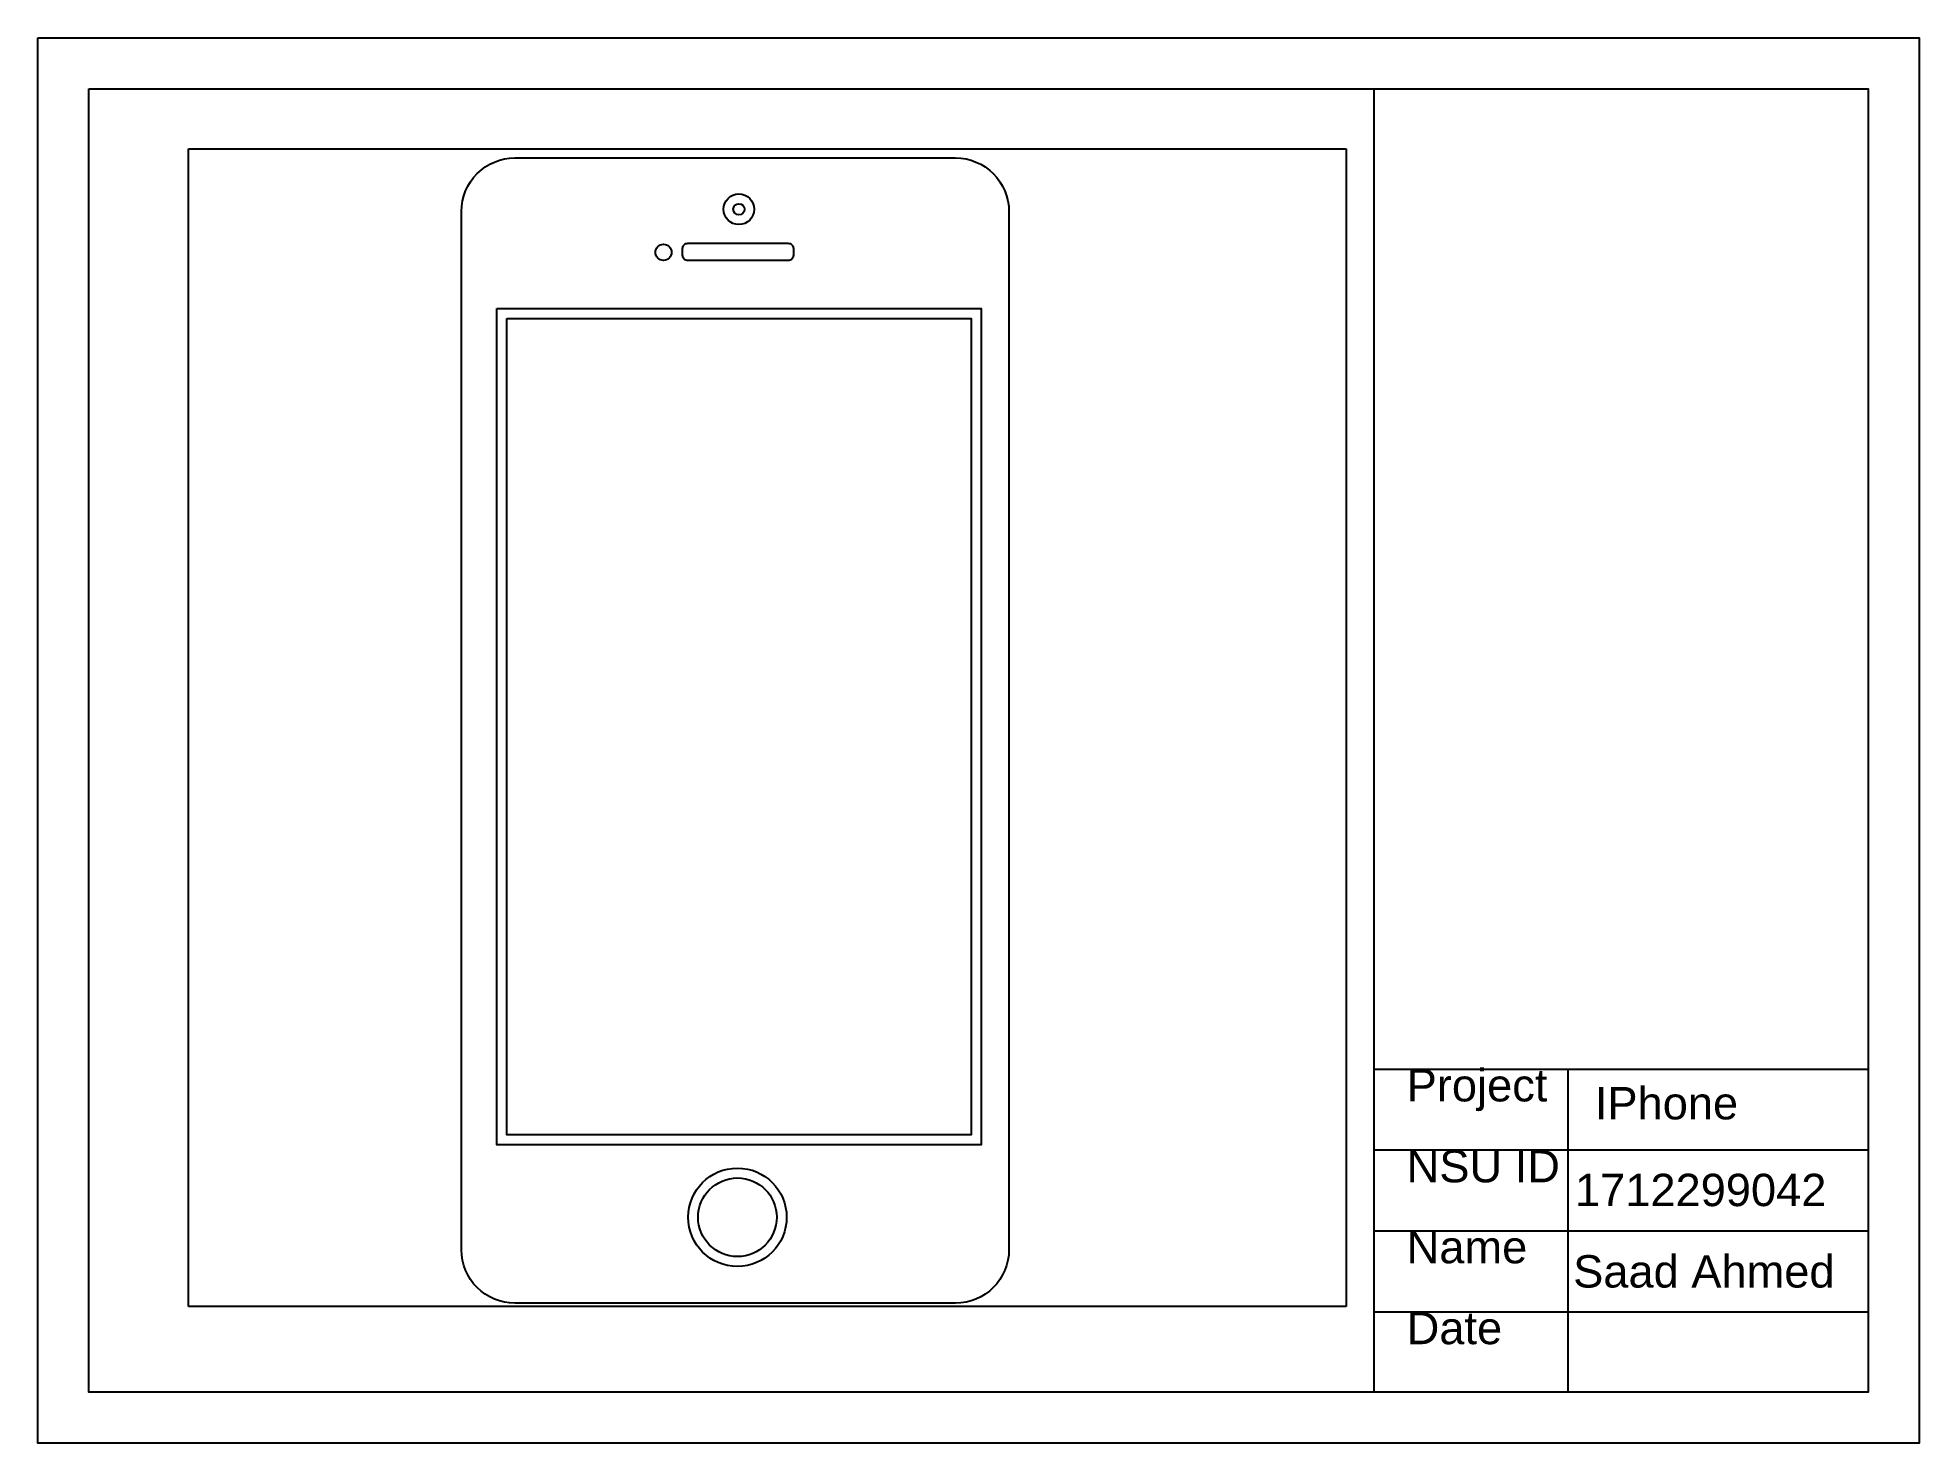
# Model space of a CAD drawing. Header units: inches. Extents: x 3.9 to 15.5, y 0 to 8.7.
import ezdxf

# ---------------------------------------------------------------- set-up
doc = ezdxf.new("R2010")
doc.units = ezdxf.units.IN
doc.header["$MEASUREMENT"] = 0
doc.styles.get("Standard").update_dxf_attribs({"font": 'arial.ttf'})
picture_1 = doc.add_image_def('image1.png', size_in_pixel=(1200, 1200))

# ---------------------------------------------------------------- blocks, each defined once
blk = doc.blocks.new('Printing template')
for p, q in [((2.446, -4.026), (2.446, 4.026)), ((2.446, -2.03), (5.498, -2.03)), ((3.642, -2.03), (3.642, -4.026)), ((2.446, -2.53), (5.498, -2.53)), ((2.446, -3.03), (5.498, -3.03)), ((2.446, -3.53), (5.498, -3.53))]:
    blk.add_line(p, q)
for points in [[(-5.814, 4.342), (5.814, 4.342), (5.814, -4.342), (-5.814, -4.342)], [(-5.498, 4.026), (5.498, 4.026), (5.498, -4.026), (-5.498, -4.026)]]:
    blk.add_lwpolyline(points, close=True)
at = {"char_height": 0.2, "attachment_point": 1}
for s, insert in [('\\pxi1;Project', (2.446, -2.03)), ('\\pxi1;NSU ID', (2.446, -2.53)), ('\\pxi1;Name', (2.446, -3.03)), ('\\pxi1;Date ', (2.446, -3.53))]:
    blk.add_mtext_dynamic_manual_height_columns(s, width=1.19589, gutter_width=1, heights=[0], dxfattribs=dict(at, insert=insert))
blk = doc.blocks.new('title blocks with attributes')
blk.add_blockref('Printing template', (-2.414, 2.028))
for tag, p, flags in [('MODEL', (1.395, -0.313), 8), ('STUDENT_ID', (1.272, -0.85), 8), ('STUDENT_NAME', (1.261, -1.353), 8), ('DATE', (1.34, -1.833), 10)]:
    blk.add_attdef(tag, p, '', height=0.2, dxfattribs=dict(flags=flags))

msp = doc.modelspace()

# ---------------------------------------------------------------- linework, layer by layer
for points in [[(6.497, 7.635, -0.414214), (6.827, 7.965), (9.55, 7.965, -0.414214), (9.88, 7.635), (9.88, 1.219, -0.414214), (9.55, 0.889), (6.827, 0.889, -0.414214), (6.497, 1.219)], [(7.863, 7.405, -0.414214), (7.896, 7.438), (8.515, 7.438, -0.414214), (8.548, 7.405), (8.548, 7.364, -0.414214), (8.515, 7.331), (7.896, 7.331, -0.414214), (7.863, 7.364)]]:
    msp.add_lwpolyline(points, format="xyb", close=True)
for points in [[(6.715, 7.034), (9.708, 7.034), (9.708, 1.868), (6.715, 1.868)], [(6.776, 6.973), (9.646, 6.973), (9.646, 1.929), (6.776, 1.929)]]:
    msp.add_lwpolyline(points, close=True)
for centre, radius in [((8.211, 7.648), 0.0946), ((8.211, 7.648), 0.0345), ((7.745, 7.382), 0.0501), ((8.202, 1.42), 0.304), ((8.202, 1.42), 0.243)]:
    msp.add_circle(centre, radius)

# ---------------------------------------------------------------- block references
ref = msp.add_blockref('title blocks with attributes', (12.106, 2.338))
ref.add_attrib('MODEL', 'IPhone', (13.501, 2.025), dxfattribs={"height": 0.2})
ref.add_attrib('STUDENT_ID', '1712299042', (13.378, 1.489), dxfattribs={"height": 0.2})
ref.add_attrib('STUDENT_NAME', 'Saad Ahmed', (13.367, 0.986), dxfattribs={"height": 0.2})

# ---------------------------------------------------------------- pictures from other files: only their frames are drawn
image = msp.add_image(picture_1, insert=(4.809, 0.868), size_in_units=(7.154, 7.154), dxfattribs=dict(brightness=87, contrast=91))
image.dxf.flags = 15

doc.saveas('drawing.dxf')
